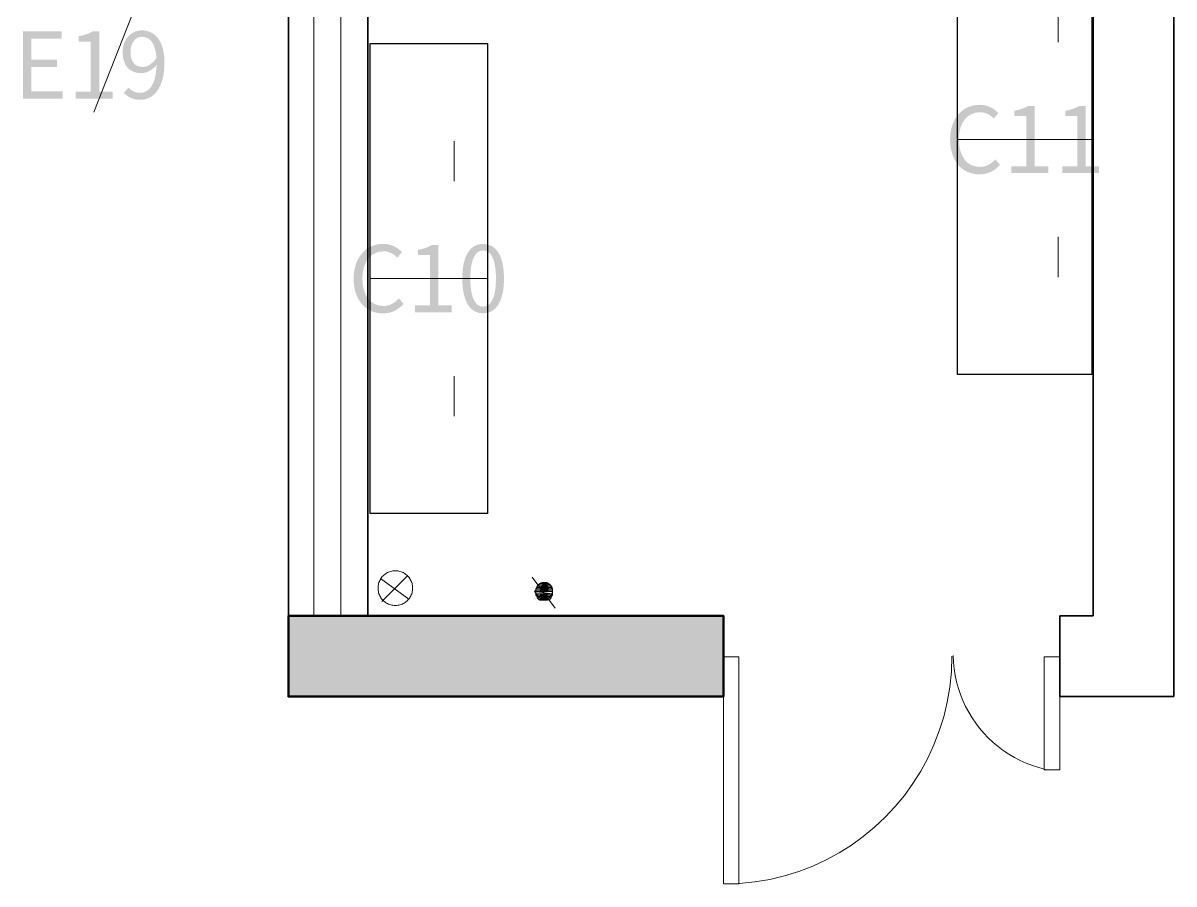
# Model space of a CAD drawing. Header units: millimetres. Extents: x -4600 to 229000, y -4300 to 19460.
# Drawn here: x 87244 to 90671, y 1001 to 3565 of the extents above; entities that cross this region are included whole.
import ezdxf

# ---------------------------------------------------------------- set-up
doc = ezdxf.new("R2010")
doc.units = ezdxf.units.MM
doc.header["$LTSCALE"] = 100
for name, color, linetype, lineweight in [('A-CABINET', 32, 'Continuous', 25), ('A-ELEC', 1, 'Continuous', 18), ('A-EX-DOOR', 3, 'Continuous', 18), ('A-EX-SERVICE', 6, 'Continuous', 13), ('A-EX-STRUCT', 7, 'Continuous', 50), ('A-EX-WALL', 7, 'Continuous', 35), ('A-EX-WINDOW', 4, 'Continuous', 18), ('A-LEADER', 8, 'Continuous', 13), ('A-TEXT', 7, 'Continuous', 18), ('R2-DETAIL', 7, 'Continuous', 13)]:
    doc.layers.add(name, color=color, linetype=linetype, lineweight=lineweight)

# ---------------------------------------------------------------- blocks, each defined once
blk = doc.blocks.new('SOURCE_PROPOSED')
at = {"layer": 'A-EX-STRUCT'}
blk.add_hatch(color=256, dxfattribs=at).paths.add_polyline_path([(8033.6, 0), (9329, 0), (9329, -240.9), (8033.6, -240.9)])
at = {"layer": 'A-EX-DOOR'}
for p, q in [((10284.7, -458.8), (10284.7, -122.4)), ((10330.6, -122.4), (10284.7, -122.4)), ((10330.6, -122.4), (10330.6, -458.8)), ((10330.6, -458.8), (10284.7, -458.8))]:
    blk.add_line(p, q, dxfattribs=at)
blk.add_lwpolyline([(9329, -122.4), (9374.8, -122.4), (9374.8, -799.1), (9329, -799.1)], close=True, dxfattribs=at)
for points in [[(9330.9, -799.1), (9377.3, -797.6), (9423, -792.9), (9467.6, -785.3), (9511.3, -774.9), (9553.8, -761.7), (9595, -745.8), (9634.9, -727.3), (9673.4, -706.5), (9710.3, -683.2), (9745.5, -657.7), (9779.1, -630), (9810.7, -600.3), (9840.4, -568.7), (9868.1, -535.2), (9893.6, -499.9), (9916.8, -463), (9937.7, -424.5), (9956.1, -384.6), (9972, -343.4), (9985.2, -300.9), (9995.7, -257.2), (10003.3, -212.5), (10007.9, -166.9), (10009.5, -120.4)], [(10013.3, -118.2), (10014.2, -138.5), (10016.2, -158.4), (10019.3, -178.1), (10023.5, -197.4), (10028.8, -216.4), (10035, -234.9), (10042.2, -253), (10050.4, -270.6), (10059.5, -287.7), (10069.5, -304.2), (10080.4, -320.1), (10092.2, -335.4), (10104.7, -350.1), (10118, -364), (10132.1, -377.3), (10146.9, -389.7), (10162.4, -401.4), (10178.6, -412.2), (10195.5, -422.2), (10212.9, -431.2), (10230.9, -439.3), (10249.5, -446.4), (10268.7, -452.5), (10288.3, -457.6)]]:
    blk.add_lwpolyline(points, dxfattribs=at)
at = {"layer": 'A-EX-SERVICE'}
for p, q in [((8392.3, 49.7), (8308.2, 110.9)), ((8312.1, 42.1), (8388.5, 118.5)), ((8759.3, 114.7), (8828.2, 22.9)), ((8767, 72.6), (8770.8, 76.5)), ((8820.5, 72.6), (8767, 72.6)), ((8820.5, 72.6), (8767, 72.6)), ((8767, 72.6), (8820.5, 65)), ((8767, 72.6), (8820.5, 65)), ((8770.8, 65), (8767, 72.6)), ((8770.8, 80.3), (8774.6, 84.1)), ((8820.5, 80.3), (8770.8, 80.3)), ((8820.5, 80.3), (8770.8, 80.3)), ((8770.8, 80.3), (8820.5, 76.5)), ((8770.8, 80.3), (8820.5, 76.5)), ((8770.8, 76.5), (8770.8, 80.3)), ((8820.5, 76.5), (8770.8, 76.5)), ((8820.5, 76.5), (8770.8, 76.5)), ((8770.8, 76.5), (8820.5, 72.6)), ((8770.8, 76.5), (8820.5, 72.6)), ((8774.6, 87.9), (8778.5, 91.8)), ((8816.7, 87.9), (8774.6, 87.9)), ((8816.7, 87.9), (8774.6, 87.9)), ((8774.6, 87.9), (8816.7, 84.1)), ((8774.6, 87.9), (8816.7, 84.1)), ((8774.6, 84.1), (8774.6, 87.9)), ((8816.7, 84.1), (8774.6, 84.1)), ((8816.7, 84.1), (8774.6, 84.1)), ((8774.6, 84.1), (8820.5, 80.3)), ((8774.6, 84.1), (8820.5, 80.3)), ((8778.5, 91.8), (8782.3, 95.6)), ((8812.9, 91.8), (8778.5, 91.8)), ((8812.9, 91.8), (8778.5, 91.8)), ((8778.5, 91.8), (8816.7, 87.9)), ((8778.5, 91.8), (8816.7, 87.9)), ((8805.2, 95.6), (8782.3, 95.6)), ((8782.3, 95.6), (8786.1, 95.6)), ((8805.2, 95.6), (8782.3, 95.6)), ((8782.3, 95.6), (8812.9, 91.8)), ((8782.3, 95.6), (8812.9, 91.8)), ((8801.4, 95.6), (8786.1, 95.6)), ((8786.1, 95.6), (8793.8, 95.6)), ((8801.4, 95.6), (8786.1, 95.6)), ((8786.1, 95.6), (8805.2, 95.6)), ((8786.1, 95.6), (8805.2, 95.6)), ((8797.6, 95.6), (8793.8, 95.6)), ((8793.8, 95.6), (8801.4, 95.6)), ((8793.8, 95.6), (8801.4, 95.6)), ((8801.4, 95.6), (8797.6, 95.6)), ((8805.2, 95.6), (8801.4, 95.6)), ((8812.9, 91.8), (8805.2, 95.6)), ((8816.7, 87.9), (8812.9, 91.8)), ((8816.7, 84.1), (8816.7, 87.9)), ((8820.5, 80.3), (8816.7, 84.1)), ((8820.5, 76.5), (8820.5, 80.3)), ((8820.5, 72.6), (8820.5, 76.5)), ((8820.5, 65), (8820.5, 72.6)), ((8820.5, 65), (8770.8, 65)), ((8820.5, 65), (8770.8, 65)), ((8770.8, 65), (8820.5, 61.2)), ((8770.8, 65), (8820.5, 61.2)), ((8770.8, 61.2), (8770.8, 65)), ((8820.5, 61.2), (8770.8, 61.2)), ((8820.5, 61.2), (8770.8, 61.2)), ((8770.8, 61.2), (8816.7, 57.4)), ((8770.8, 61.2), (8816.7, 57.4)), ((8774.6, 57.4), (8770.8, 61.2)), ((8816.7, 57.4), (8774.6, 57.4)), ((8816.7, 57.4), (8774.6, 57.4)), ((8774.6, 57.4), (8816.7, 53.5)), ((8774.6, 57.4), (8816.7, 53.5)), ((8774.6, 53.5), (8774.6, 57.4)), ((8816.7, 53.5), (8774.6, 53.5)), ((8816.7, 53.5), (8774.6, 53.5)), ((8774.6, 53.5), (8812.9, 49.7)), ((8774.6, 53.5), (8812.9, 49.7)), ((8778.5, 49.7), (8774.6, 53.5)), ((8812.9, 49.7), (8778.5, 49.7)), ((8812.9, 49.7), (8778.5, 49.7)), ((8778.5, 49.7), (8805.2, 45.9)), ((8778.5, 49.7), (8805.2, 45.9)), ((8782.3, 45.9), (8778.5, 49.7)), ((8805.2, 45.9), (8782.3, 45.9)), ((8805.2, 45.9), (8782.3, 45.9)), ((8782.3, 45.9), (8801.4, 45.9)), ((8782.3, 45.9), (8801.4, 45.9)), ((8786.1, 45.9), (8782.3, 45.9)), ((8801.4, 45.9), (8786.1, 45.9)), ((8801.4, 45.9), (8786.1, 45.9)), ((8786.1, 45.9), (8797.6, 45.9)), ((8786.1, 45.9), (8797.6, 45.9)), ((8793.8, 45.9), (8786.1, 45.9)), ((8797.6, 45.9), (8793.8, 45.9)), ((8797.6, 45.9), (8801.4, 45.9)), ((8801.4, 45.9), (8805.2, 45.9)), ((8805.2, 45.9), (8812.9, 49.7)), ((8812.9, 49.7), (8816.7, 53.5)), ((8816.7, 57.4), (8820.5, 61.2)), ((8816.7, 53.5), (8816.7, 57.4)), ((8820.5, 61.2), (8820.5, 65))]:
    blk.add_line(p, q, dxfattribs=at)
for points in [[(8352.2, 133.8), (8348.7, 133.7), (8345.2, 133.4), (8341.8, 132.8), (8338.5, 132), (8335.2, 131), (8332.1, 129.8), (8329.1, 128.4), (8326.1, 126.8), (8323.3, 125), (8320.7, 123.1), (8318.1, 121), (8315.7, 118.7), (8313.4, 116.3), (8311.3, 113.7), (8309.4, 111.1), (8307.6, 108.3), (8306, 105.3), (8304.6, 102.3), (8303.4, 99.2), (8302.4, 95.9), (8301.6, 92.6), (8301.1, 89.2), (8300.7, 85.7), (8300.6, 82.2)], [(8403.8, 82.2), (8403.7, 85.7), (8403.3, 89.2), (8402.8, 92.6), (8402, 95.9), (8401, 99.2), (8399.7, 102.3), (8398.3, 105.3), (8396.8, 108.3), (8395, 111.1), (8393.1, 113.7), (8390.9, 116.3), (8388.7, 118.7), (8386.3, 121), (8383.7, 123.1), (8381.1, 125), (8378.2, 126.8), (8375.3, 128.4), (8372.3, 129.8), (8369.1, 131), (8365.9, 132), (8362.6, 132.8), (8359.2, 133.4), (8355.7, 133.7), (8352.2, 133.8)], [(8300.6, 82.2), (8300.7, 78.7), (8301.1, 75.2), (8301.6, 71.8), (8302.4, 68.5), (8303.4, 65.3), (8304.6, 62.1), (8306, 59.1), (8307.6, 56.2), (8309.4, 53.3), (8311.3, 50.7), (8313.4, 48.1), (8315.7, 45.7), (8318.1, 43.4), (8320.7, 41.3), (8323.3, 39.4), (8326.1, 37.6), (8329.1, 36), (8332.1, 34.6), (8335.2, 33.4), (8338.5, 32.4), (8341.8, 31.6), (8345.2, 31.1), (8348.7, 30.7), (8352.2, 30.6)], [(8352.2, 30.6), (8355.7, 30.7), (8359.2, 31.1), (8362.6, 31.6), (8365.9, 32.4), (8369.1, 33.4), (8372.3, 34.6), (8375.3, 36), (8378.2, 37.6), (8381.1, 39.4), (8383.7, 41.3), (8386.3, 43.4), (8388.7, 45.7), (8390.9, 48.1), (8393.1, 50.7), (8395, 53.3), (8396.8, 56.2), (8398.3, 59.1), (8399.7, 62.1), (8401, 65.3), (8402, 68.5), (8402.8, 71.8), (8403.3, 75.2), (8403.7, 78.7), (8403.8, 82.2)], [(8795.7, 99.4), (8794, 99.4), (8792.3, 99.2), (8790.7, 98.9), (8789.1, 98.5), (8787.5, 98), (8786, 97.5), (8784.5, 96.8), (8783.1, 96), (8781.8, 95.2), (8780.5, 94.2), (8779.3, 93.2), (8778.1, 92.1), (8777, 91), (8776, 89.7), (8775.1, 88.5), (8774.2, 87.1), (8773.4, 85.7), (8772.8, 84.2), (8772.2, 82.7), (8771.7, 81.2), (8771.3, 79.6), (8771, 77.9), (8770.9, 76.3), (8770.8, 74.6)], [(8770.8, 74.6), (8770.9, 72.9), (8771, 71.2), (8771.3, 69.5), (8771.7, 68), (8772.2, 66.4), (8772.8, 64.9), (8773.4, 63.4), (8774.2, 62), (8775.1, 60.7), (8776, 59.4), (8777, 58.1), (8778.1, 57), (8779.3, 55.9), (8780.5, 54.9), (8781.8, 54), (8783.1, 53.1), (8784.5, 52.3), (8786, 51.7), (8787.5, 51.1), (8789.1, 50.6), (8790.7, 50.2), (8792.3, 49.9), (8794, 49.8), (8795.7, 49.7)], [(8820.5, 74.6), (8820.5, 76.3), (8820.3, 77.9), (8820, 79.6), (8819.6, 81.2), (8819.1, 82.7), (8818.6, 84.2), (8817.9, 85.7), (8817.1, 87.1), (8816.3, 88.5), (8815.3, 89.7), (8814.3, 91), (8813.2, 92.1), (8812.1, 93.2), (8810.8, 94.2), (8809.6, 95.2), (8808.2, 96), (8806.8, 96.8), (8805.3, 97.5), (8803.8, 98), (8802.3, 98.5), (8800.7, 98.9), (8799, 99.2), (8797.4, 99.4), (8795.7, 99.4)], [(8795.7, 49.7), (8797.4, 49.8), (8799, 49.9), (8800.7, 50.2), (8802.3, 50.6), (8803.8, 51.1), (8805.3, 51.7), (8806.8, 52.3), (8808.2, 53.1), (8809.6, 54), (8810.8, 54.9), (8812.1, 55.9), (8813.2, 57), (8814.3, 58.1), (8815.3, 59.4), (8816.3, 60.7), (8817.1, 62), (8817.9, 63.4), (8818.6, 64.9), (8819.1, 66.4), (8819.6, 68), (8820, 69.5), (8820.3, 71.2), (8820.5, 72.9), (8820.5, 74.6)]]:
    blk.add_lwpolyline(points, dxfattribs=at)
at = {"layer": 'A-EX-STRUCT'}
blk.add_lwpolyline([(8033.6, 0), (9329, 0), (9329, -240.9), (8033.6, -240.9)], close=True, dxfattribs=at)
at = {"layer": 'A-EX-WALL'}
for p, q in [((10430, 2470), (10430, 0)), ((8270, 2347.6), (8270, 0)), ((8033.6, -240.9), (8033.6, 2328.5)), ((10670.9, 2328.5), (10670.9, -240.9)), ((8296.8, 0), (8033.6, 0)), ((8270, 0), (9329, 0)), ((9329, 0), (9329, -240.9)), ((10430, 0), (10330.6, 0)), ((10330.6, 0), (10330.6, -240.9)), ((9329, -240.9), (8033.6, -240.9)), ((10330.6, -240.9), (10670.9, -240.9))]:
    blk.add_line(p, q, dxfattribs=at)
at = {"layer": 'A-EX-WINDOW'}
for p, q in [((8109.9, 0), (8109.9, 2347.6)), ((8189.9, 0), (8189.9, 2347.6))]:
    blk.add_line(p, q, dxfattribs=at)
blk = doc.blocks.new('FURNITURE_INDEX')
at = {"layer": 'A-TEXT'}
h = blk.add_hatch(color=256, dxfattribs=at)
edge = h.paths.add_edge_path()
edge.add_spline(control_points=[(10091.4, 1314.7), (10117.3, 1314.7), (10136.9, 1325.1), (10152.8, 1343.3)], knot_values=[0, 0, 0, 0, 1, 1, 1, 1], degree=3, periodic=0)
edge.add_line((10152.8, 1343.3), (10138.9, 1359.4))
edge.add_spline(control_points=[(10138.9, 1359.4), (10126, 1345.2), (10111.6, 1336.8), (10092.5, 1336.8), (10054.3, 1336.8), (10030.3, 1368.4), (10030.3, 1418.9), (10030.3, 1468.8), (10055.6, 1499.7), (10093.3, 1499.7), (10110.5, 1499.7), (10123.6, 1492), (10134.2, 1480.9)], knot_values=[0, 0, 0, 0, 1, 1, 1, 2, 2, 2, 3, 3, 3, 4, 4, 4, 4], degree=3, periodic=0)
edge.add_line((10134.2, 1480.9), (10147.9, 1497.2))
edge.add_spline(control_points=[(10147.9, 1497.2), (10136.4, 1510), (10117.3, 1521.8), (10093, 1521.8), (10042.3, 1521.8), (10004.3, 1482.8), (10004.3, 1418.1), (10004.3, 1353.2), (10041.5, 1314.7), (10091.4, 1314.7)], knot_values=[0, 0, 0, 0, 1, 1, 1, 2, 2, 2, 3, 3, 3, 3], degree=3, periodic=0)
h = blk.add_hatch(color=256, dxfattribs=at)
edge = h.paths.add_edge_path()
edge.add_line((10186.6, 1318.2), (10296.3, 1318.2))
edge.add_line((10296.3, 1318.2), (10296.3, 1339))
edge.add_line((10296.3, 1339), (10256.2, 1339))
edge.add_line((10256.2, 1339), (10256.2, 1518.2))
edge.add_line((10256.2, 1518.2), (10237.1, 1518.2))
edge.add_spline(control_points=[(10237.1, 1518.2), (10226.2, 1512), (10213.3, 1507.3), (10195.6, 1504)], knot_values=[0, 0, 0, 0, 1, 1, 1, 1], degree=3, periodic=0)
edge.add_line((10195.6, 1504), (10195.6, 1488.2))
edge.add_line((10195.6, 1488.2), (10231.4, 1488.2))
edge.add_line((10231.4, 1488.2), (10231.4, 1339))
edge.add_line((10231.4, 1339), (10186.6, 1339))
edge.add_line((10186.6, 1339), (10186.6, 1318.2))
h = blk.add_hatch(color=256, dxfattribs=at)
edge = h.paths.add_edge_path()
edge.add_line((10338, 1318.2), (10447.7, 1318.2))
edge.add_line((10447.7, 1318.2), (10447.7, 1339))
edge.add_line((10447.7, 1339), (10407.6, 1339))
edge.add_line((10407.6, 1339), (10407.6, 1518.2))
edge.add_line((10407.6, 1518.2), (10388.5, 1518.2))
edge.add_spline(control_points=[(10388.5, 1518.2), (10377.6, 1512), (10364.8, 1507.3), (10347, 1504)], knot_values=[0, 0, 0, 0, 1, 1, 1, 1], degree=3, periodic=0)
edge.add_line((10347, 1504), (10347, 1488.2))
edge.add_line((10347, 1488.2), (10382.8, 1488.2))
edge.add_line((10382.8, 1488.2), (10382.8, 1339))
edge.add_line((10382.8, 1339), (10338, 1339))
edge.add_line((10338, 1339), (10338, 1318.2))
h = blk.add_hatch(color=256, dxfattribs=at)
edge = h.paths.add_edge_path()
edge.add_spline(control_points=[(8315.2, 900.5), (8341.1, 900.5), (8360.7, 910.8), (8376.6, 929.1)], knot_values=[0, 0, 0, 0, 1, 1, 1, 1], degree=3, periodic=0)
edge.add_line((8376.6, 929.1), (8362.7, 945.2))
edge.add_spline(control_points=[(8362.7, 945.2), (8349.8, 931), (8335.4, 922.6), (8316.3, 922.6), (8278.1, 922.6), (8254.1, 954.2), (8254.1, 1004.7), (8254.1, 1054.6), (8279.4, 1085.5), (8317.1, 1085.5), (8334.3, 1085.5), (8347.4, 1077.8), (8358, 1066.6)], knot_values=[0, 0, 0, 0, 1, 1, 1, 2, 2, 2, 3, 3, 3, 4, 4, 4, 4], degree=3, periodic=0)
edge.add_line((8358, 1066.6), (8371.7, 1083))
edge.add_spline(control_points=[(8371.7, 1083), (8360.2, 1095.8), (8341.1, 1107.6), (8316.8, 1107.6), (8266.1, 1107.6), (8228.1, 1068.5), (8228.1, 1003.9), (8228.1, 938.9), (8265.2, 900.5), (8315.2, 900.5)], knot_values=[0, 0, 0, 0, 1, 1, 1, 2, 2, 2, 3, 3, 3, 3], degree=3, periodic=0)
h = blk.add_hatch(color=256, dxfattribs=at)
edge = h.paths.add_edge_path()
edge.add_line((8410.4, 904), (8520.1, 904))
edge.add_line((8520.1, 904), (8520.1, 924.8))
edge.add_line((8520.1, 924.8), (8480, 924.8))
edge.add_line((8480, 924.8), (8480, 1104))
edge.add_line((8480, 1104), (8460.9, 1104))
edge.add_spline(control_points=[(8460.9, 1104), (8450, 1097.7), (8437.1, 1093.1), (8419.4, 1089.8)], knot_values=[0, 0, 0, 0, 1, 1, 1, 1], degree=3, periodic=0)
edge.add_line((8419.4, 1089.8), (8419.4, 1074))
edge.add_line((8419.4, 1074), (8455.1, 1074))
edge.add_line((8455.1, 1074), (8455.1, 924.8))
edge.add_line((8455.1, 924.8), (8410.4, 924.8))
edge.add_line((8410.4, 924.8), (8410.4, 904))
h = blk.add_hatch(color=256, dxfattribs=at)
edge = h.paths.add_edge_path()
edge.add_spline(control_points=[(8613.7, 900.5), (8651.6, 900.5), (8675.9, 934.9), (8675.9, 1004.7), (8675.9, 1074), (8651.6, 1107.6), (8613.7, 1107.6), (8575.5, 1107.6), (8551.5, 1074), (8551.5, 1004.7), (8551.5, 934.9), (8575.5, 900.5), (8613.7, 900.5)], knot_values=[0, 0, 0, 0, 1, 1, 1, 2, 2, 2, 3, 3, 3, 4, 4, 4, 4], degree=3, periodic=0)
edge = h.paths.add_edge_path(flags=0)
edge.add_spline(control_points=[(8613.7, 920.7), (8591, 920.7), (8575.5, 946), (8575.5, 1004.7), (8575.5, 1063.1), (8591, 1087.9), (8613.7, 1087.9), (8636.3, 1087.9), (8651.9, 1063.1), (8651.9, 1004.7), (8651.9, 946), (8636.3, 920.7), (8613.7, 920.7)], knot_values=[0, 0, 0, 0, 1, 1, 1, 2, 2, 2, 3, 3, 3, 4, 4, 4, 4], degree=3, periodic=0)
at = {"layer": 'A-CABINET'}
for points in [[(10026, 2118.2), (10426, 2118.2), (10426, 718.2), (10026, 718.2)], [(8277, 1704), (8627, 1704), (8627, 304), (8277, 304)]]:
    blk.add_lwpolyline(points, close=True, dxfattribs=at)
at = {"layer": 'R2-DETAIL'}
for p, q in [((10326, 1708.2), (10326, 1828.2)), ((8527, 1294), (8527, 1414)), ((10026, 1418.2), (10426, 1418.2)), ((10326, 1008.2), (10326, 1128.2)), ((8277, 1004), (8627, 1004)), ((8527, 594), (8527, 714))]:
    blk.add_line(p, q, dxfattribs=at)
blk = doc.blocks.new('EQUIPMENT_POINTS')
at = {"layer": 'A-ELEC'}
blk.add_hatch(color=256, dxfattribs=at).paths.add_polyline_path([(7243.5, 1540.3), (7361.7, 1540.3), (7361.7, 1561.8), (7268.6, 1561.8), (7268.6, 1634.7), (7344.5, 1634.7), (7344.5, 1656.3), (7268.6, 1656.3), (7268.6, 1719), (7358.7, 1719), (7358.7, 1740.3), (7243.5, 1740.3), (7243.5, 1540.3)])
h = blk.add_hatch(color=256, dxfattribs=at)
edge = h.paths.add_edge_path()
edge.add_line((7400.7, 1540.3), (7510.4, 1540.3))
edge.add_line((7510.4, 1540.3), (7510.4, 1561))
edge.add_line((7510.4, 1561), (7470.3, 1561))
edge.add_line((7470.3, 1561), (7470.3, 1740.3))
edge.add_line((7470.3, 1740.3), (7451.2, 1740.3))
edge.add_spline(control_points=[(7451.2, 1740.3), (7440.3, 1734), (7427.4, 1729.4), (7409.7, 1726.1)], knot_values=[0, 0, 0, 0, 1, 1, 1, 1], degree=3, periodic=0)
edge.add_line((7409.7, 1726.1), (7409.7, 1710.3))
edge.add_line((7409.7, 1710.3), (7445.4, 1710.3))
edge.add_line((7445.4, 1710.3), (7445.4, 1561))
edge.add_line((7445.4, 1561), (7400.7, 1561))
edge.add_line((7400.7, 1561), (7400.7, 1540.3))
h = blk.add_hatch(color=256, dxfattribs=at)
edge = h.paths.add_edge_path()
edge.add_spline(control_points=[(7592.2, 1536.7), (7629.6, 1536.7), (7664.8, 1567.9), (7664.8, 1648.9), (7664.8, 1712.5), (7635.9, 1743.8), (7597.4, 1743.8), (7566.3, 1743.8), (7540.1, 1717.9), (7540.1, 1678.9), (7540.1, 1637.7), (7561.9, 1616.1), (7595.2, 1616.1), (7611.9, 1616.1), (7629.1, 1625.7), (7641.3, 1640.4)], knot_values=[0, 0, 0, 0, 1, 1, 1, 2, 2, 2, 3, 3, 3, 4, 4, 4, 5, 5, 5, 5], degree=3, periodic=0)
edge.add_spline(control_points=[(7641.3, 1640.4), (7639.4, 1578.5), (7617.1, 1557.5), (7591.4, 1557.5), (7578.3, 1557.5), (7566.3, 1563.2), (7557.6, 1572.8)], knot_values=[0, 0, 0, 0, 1, 1, 1, 2, 2, 2, 2], degree=3, periodic=0)
edge.add_line((7557.6, 1572.8), (7543.9, 1557.2))
edge.add_spline(control_points=[(7543.9, 1557.2), (7555.1, 1545.5), (7570.4, 1536.7), (7592.2, 1536.7)], knot_values=[0, 0, 0, 0, 1, 1, 1, 1], degree=3, periodic=0)
edge = h.paths.add_edge_path(flags=0)
edge.add_spline(control_points=[(7641.1, 1661.4), (7627.7, 1642.3), (7612.7, 1634.7), (7599.3, 1634.7), (7575.6, 1634.7), (7563.6, 1652.2), (7563.6, 1678.9), (7563.6, 1706.5), (7578.3, 1724.5), (7597.7, 1724.5), (7623.1, 1724.5), (7638.3, 1702.6), (7641.1, 1661.4)], knot_values=[0, 0, 0, 0, 1, 1, 1, 2, 2, 2, 3, 3, 3, 4, 4, 4, 4], degree=3, periodic=0)
at = {"layer": 'A-LEADER'}
blk.add_lwpolyline([(7898.9, 2630.3), (7454.2, 1500.3)], dxfattribs=at)
blk = doc.blocks.new('A03_SHEET')
for name in ['EQUIPMENT_POINTS', 'SOURCE_PROPOSED', 'FURNITURE_INDEX']:
    blk.add_blockref(name, (0, 1800))

msp = doc.modelspace()

# ---------------------------------------------------------------- block references
msp.add_blockref('A03_SHEET', (80000, 0))

doc.saveas('drawing.dxf')
